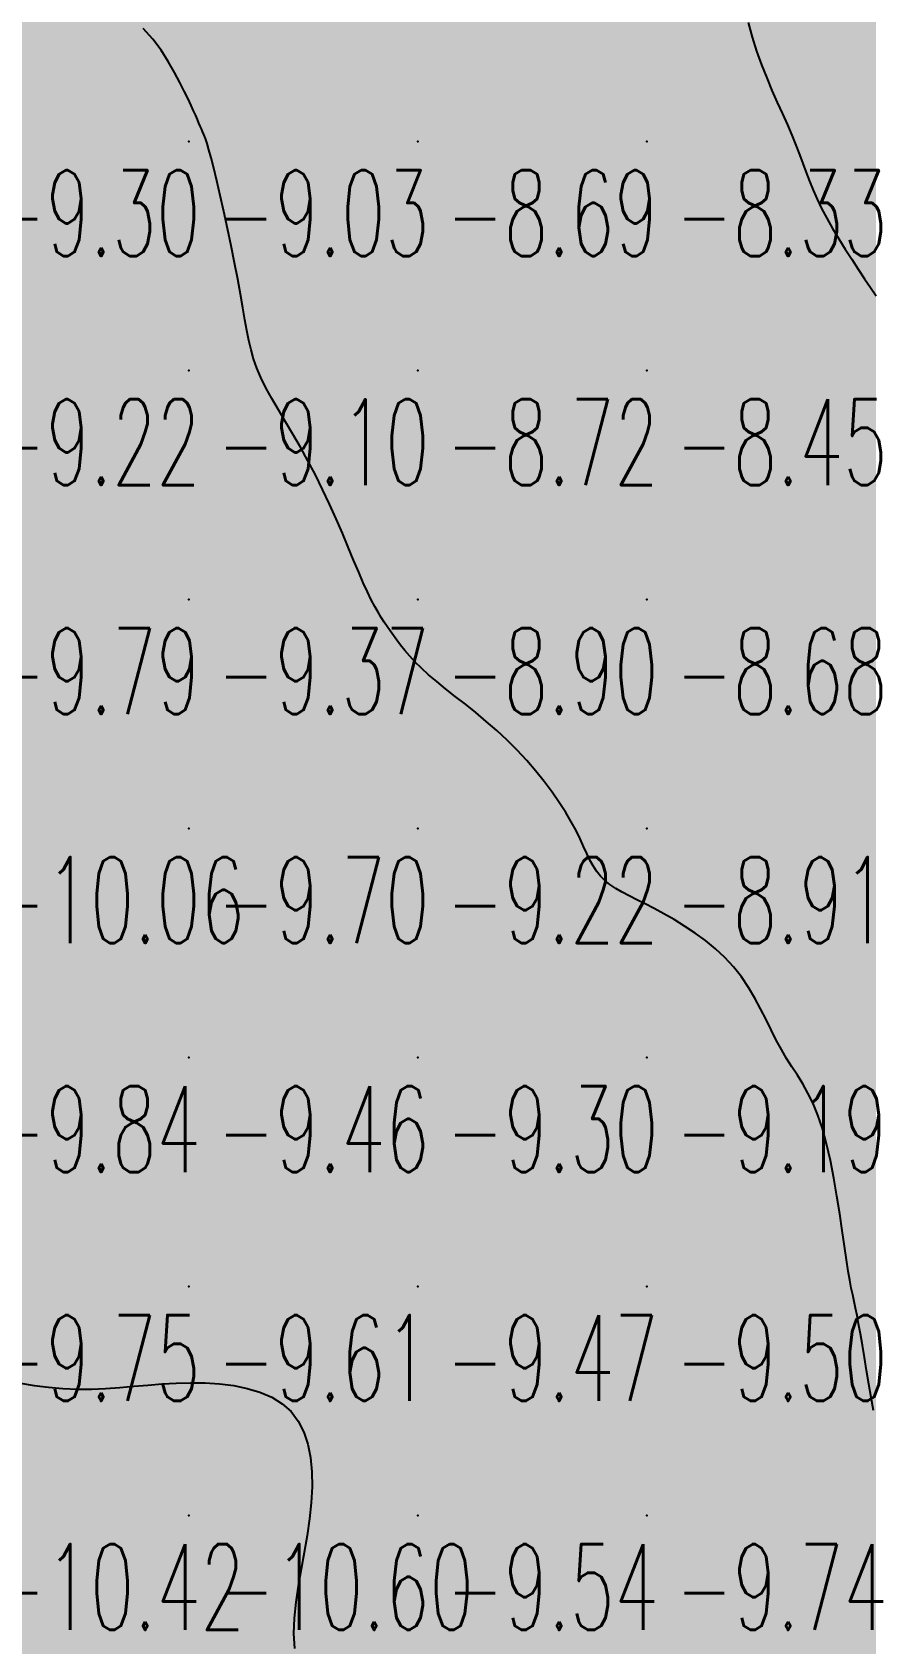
# Model space of a CAD drawing. Header units: millimetres. Extents: x 88261 to 90953, y 390274 to 392322.
# Drawn here: x 90083.4 to 90120.1, y 390591.6 to 390662 of the extents above; entities that cross this region are included whole.
import ezdxf
from ezdxf.enums import TextEntityAlignment as Align

# ---------------------------------------------------------------- set-up
doc = ezdxf.new("R2010")
doc.units = ezdxf.units.MM
doc.header["$LTSCALE"] = 25
for name, color, linetype in [('CN_03_00', 7, 'Continuous'), ('CN_04_00', 242, 'Continuous'), ('COTEAlt', 7, 'Continuous'), ('TN_COLORIAGE', 7, 'Continuous')]:
    doc.layers.add(name, color=color, linetype=linetype)
doc.styles.add('Simplex 1.0', font='Simplex.shx', dxfattribs={"width": 0.99, "height": 2.5})
doc.styles.get("Standard").update_dxf_attribs({"font": 'times.ttf'})

# ---------------------------------------------------------------- blocks, each defined once
blk = doc.blocks.new('COTE')
at = {"color": 0}
blk.add_point((0, 0), dxfattribs=at)
at = {"layer": 'COTEAlt'}
blk.add_attdef('ALT', text='', height=3.75, dxfattribs=at).set_placement((1.25, -1.25), align=Align.TOP_LEFT)

msp = doc.modelspace()

# ---------------------------------------------------------------- linework, layer by layer
at = {"layer": 'CN_03_00', "flags": 128}
for points, elevation in [([(90120.144, 390601.822), (90120.041, 390602.393), (90119.94, 390602.979), (90119.842, 390603.565), (90119.747, 390604.136), (90119.657, 390604.677), (90119.573, 390605.174), (90119.496, 390605.611), (90119.425, 390605.979), (90119.36, 390606.297), (90119.298, 390606.586), (90119.238, 390606.869), (90119.176, 390607.17), (90119.111, 390607.511), (90119.041, 390607.916), (90118.963, 390608.408), (90118.875, 390609.001), (90118.777, 390609.679), (90118.667, 390610.417), (90118.545, 390611.19), (90118.41, 390611.973), (90118.26, 390612.742), (90118.095, 390613.472), (90117.914, 390614.137), (90117.716, 390614.72), (90117.505, 390615.229), (90117.283, 390615.68), (90117.053, 390616.087), (90116.819, 390616.467), (90116.583, 390616.833), (90116.349, 390617.201), (90116.12, 390617.587), (90115.897, 390618.001), (90115.677, 390618.441), (90115.451, 390618.898), (90115.215, 390619.366), (90114.962, 390619.837), (90114.686, 390620.303), (90114.38, 390620.758), (90114.038, 390621.193), (90113.657, 390621.603), (90113.243, 390621.987), (90112.805, 390622.344), (90112.352, 390622.675), (90111.892, 390622.98), (90111.436, 390623.259), (90110.992, 390623.513), (90110.569, 390623.741), (90110.174, 390623.945), (90109.809, 390624.129), (90109.473, 390624.299), (90109.167, 390624.462), (90108.888, 390624.624), (90108.638, 390624.789), (90108.416, 390624.965), (90108.222, 390625.157), (90108.054, 390625.37), (90107.904, 390625.605), (90107.765, 390625.864), (90107.629, 390626.147), (90107.488, 390626.454), (90107.332, 390626.787), (90107.155, 390627.146), (90106.947, 390627.532), (90106.703, 390627.944), (90106.423, 390628.378), (90106.11, 390628.827), (90105.767, 390629.286), (90105.397, 390629.749), (90105.002, 390630.21), (90104.585, 390630.662), (90104.149, 390631.1), (90103.698, 390631.52), (90103.238, 390631.92), (90102.777, 390632.301), (90102.323, 390632.665), (90101.882, 390633.011), (90101.462, 390633.341), (90101.071, 390633.655), (90100.716, 390633.953), (90100.404, 390634.237), (90100.13, 390634.507), (90099.891, 390634.764), (90099.681, 390635.008), (90099.496, 390635.241), (90099.331, 390635.462), (90099.181, 390635.672), (90099.042, 390635.872), (90098.908, 390636.065), (90098.777, 390636.258), (90098.646, 390636.461), (90098.51, 390636.685), (90098.368, 390636.938), (90098.215, 390637.23), (90098.05, 390637.572), (90097.867, 390637.972), (90097.666, 390638.438), (90097.445, 390638.961), (90097.207, 390639.531), (90096.952, 390640.135), (90096.68, 390640.764), (90096.393, 390641.405), (90096.092, 390642.048), (90095.777, 390642.682), (90095.45, 390643.296), (90095.118, 390643.889), (90094.787, 390644.459), (90094.464, 390645.005), (90094.157, 390645.527), (90093.872, 390646.022), (90093.617, 390646.491), (90093.398, 390646.932), (90093.221, 390647.347), (90093.078, 390647.746), (90092.963, 390648.143), (90092.866, 390648.552), (90092.781, 390648.986), (90092.697, 390649.457), (90092.608, 390649.98), (90092.505, 390650.568), (90092.382, 390651.229), (90092.242, 390651.944), (90092.09, 390652.69), (90091.932, 390653.445), (90091.772, 390654.184), (90091.617, 390654.885), (90091.47, 390655.523), (90091.338, 390656.075), (90091.224, 390656.525), (90091.127, 390656.881), (90091.044, 390657.159), (90090.972, 390657.374), (90090.909, 390657.541), (90090.852, 390657.677), (90090.797, 390657.796), (90090.743, 390657.914), (90090.686, 390658.045), (90090.622, 390658.196), (90090.547, 390658.371), (90090.457, 390658.578), (90090.347, 390658.821), (90090.213, 390659.105), (90090.051, 390659.437), (90089.856, 390659.822), (90089.625, 390660.26), (90089.353, 390660.735), (90089.036, 390661.226), (90088.672, 390661.711), (90088.257, 390662.17)], -9), ([(90114.666, 390662.433), (90114.841, 390661.799), (90115.038, 390661.184), (90115.253, 390660.591), (90115.48, 390660.02), (90115.712, 390659.471), (90115.944, 390658.945), (90116.17, 390658.443), (90116.384, 390657.965), (90116.58, 390657.512), (90116.754, 390657.083), (90116.911, 390656.675), (90117.057, 390656.28), (90117.2, 390655.894), (90117.347, 390655.51), (90117.504, 390655.123), (90117.678, 390654.727), (90117.877, 390654.316), (90118.105, 390653.887), (90118.357, 390653.444), (90118.627, 390652.994), (90118.909, 390652.543), (90119.195, 390652.097), (90119.479, 390651.663), (90119.754, 390651.249), (90120.014, 390650.859), (90120.254, 390650.5)], -8)]:
    msp.add_lwpolyline(points, dxfattribs=dict(at, elevation=elevation))
at = {"layer": 'CN_04_00', "elevation": -10, "flags": 128}
msp.add_lwpolyline([(90082.893, 390603.012), (90083.501, 390602.915), (90084.122, 390602.837), (90084.749, 390602.784), (90085.376, 390602.757), (90085.998, 390602.76), (90086.616, 390602.786), (90087.232, 390602.828), (90087.846, 390602.88), (90088.461, 390602.933), (90089.079, 390602.982), (90089.701, 390603.019), (90090.328, 390603.037), (90090.961, 390603.029), (90091.591, 390602.989), (90092.207, 390602.912), (90092.798, 390602.792), (90093.355, 390602.624), (90093.867, 390602.402), (90094.323, 390602.121), (90094.712, 390601.776), (90095.027, 390601.362), (90095.27, 390600.885), (90095.447, 390600.352), (90095.563, 390599.769), (90095.623, 390599.144), (90095.632, 390598.484), (90095.597, 390597.796), (90095.522, 390597.086), (90095.414, 390596.362), (90095.286, 390595.63), (90095.151, 390594.896), (90095.023, 390594.168), (90094.916, 390593.451), (90094.844, 390592.753), (90094.821, 390592.079), (90094.861, 390591.436)], dxfattribs=at)
at = {"layer": 'TN_COLORIAGE', "color": 171}
for points in [[(90090.249, 390659.202, -8.878), (90087.371, 390664.361, -8.878), (90090.249, 390667.239, -8.878)], [(90090.249, 390659.202, -8.458), (90090.77, 390657.761, -8.458), (90090.249, 390667.239, -8.458), (90100.249, 390667.239, -8.458)], [(90091.129, 390657.239, -8.458), (90090.77, 390657.761, -8.458), (90100.249, 390657.239, -8.458), (90100.249, 390667.239, -8.458)], [(90100.249, 390667.239, -8.239), (90100.249, 390657.239, -8.239), (90110.249, 390667.239, -8.239)], [(90100.249, 390657.239, -8.239), (90110.249, 390657.239, -8.239), (90110.249, 390667.239, -8.239)], [(90110.249, 390657.239, -8), (90114.588, 390661.579, -8), (90110.249, 390667.239, -8), (90113.854, 390667.239, -8)], [(90114.588, 390661.579, -8.325), (90116.837, 390657.239, -8.325), (90110.249, 390657.239, -8.325)], [(90091.129, 390657.239, -8.691), (90092.742, 390649.733, -8.691), (90100.249, 390657.239, -8.691)], [(90092.934, 390647.239, -8.691), (90092.742, 390649.733, -8.691), (90100.249, 390647.239, -8.691), (90100.249, 390657.239, -8.691)], [(90100.249, 390657.239, -8.325), (90100.249, 390647.239, -8.325), (90110.249, 390657.239, -8.325)], [(90100.249, 390647.239, -8.325), (90110.249, 390647.239, -8.325), (90110.249, 390657.239, -8.325)], [(90110.249, 390647.239, -8), (90117.544, 390654.534, -8), (90110.249, 390657.239, -8), (90116.837, 390657.239, -8)], [(90110.249, 390647.239, -8), (90117.544, 390654.534, -8), (90120.249, 390647.239, -8), (90120.249, 390650.521, -8)], [(90092.934, 390647.239, -8.72), (90095.913, 390642.903, -8.72), (90100.249, 390647.239, -8.72)], [(90098.077, 390637.239, -8.72), (90095.913, 390642.903, -8.72), (90100.249, 390637.239, -8.72), (90100.249, 390647.239, -8.72)], [(90100.249, 390647.239, -8.454), (90100.249, 390637.239, -8.454), (90110.249, 390647.239, -8.454)], [(90100.249, 390637.239, -8.454), (90110.249, 390637.239, -8.454), (90110.249, 390647.239, -8.454)], [(90110.249, 390647.239, -8.082), (90110.249, 390637.239, -8.082), (90120.249, 390647.239, -8.082)], [(90110.249, 390637.239, -8.082), (90120.249, 390637.239, -8.082), (90120.249, 390647.239, -8.082)], [(90098.077, 390637.239, -8.899), (90098.981, 390635.972, -8.899), (90100.249, 390637.239, -8.899)], [(90100.249, 390634.109, -8.899), (90098.981, 390635.972, -8.899), (90100.249, 390637.239, -8.899)], [(90100.249, 390634.109, -8.677), (90104.323, 390631.313, -8.677), (90100.249, 390637.239, -8.677), (90110.249, 390637.239, -8.677)], [(90107.357, 390627.239, -8.677), (90104.323, 390631.313, -8.677), (90110.249, 390627.239, -8.677), (90110.249, 390637.239, -8.677)], [(90110.249, 390637.239, -8.367), (90110.249, 390627.239, -8.367), (90120.249, 390637.239, -8.367)], [(90110.249, 390627.239, -8.367), (90120.249, 390627.239, -8.367), (90120.249, 390637.239, -8.367)], [(90107.357, 390627.239, -8.91), (90107.932, 390624.922, -8.91), (90110.249, 390627.239, -8.91)], [(90110.249, 390624.012, -8.91), (90107.932, 390624.922, -8.91), (90110.249, 390627.239, -8.91)], [(90110.249, 390624.012, -8.742), (90114.487, 390621.477, -8.742), (90110.249, 390627.239, -8.742), (90120.249, 390627.239, -8.742)], [(90116.035, 390617.239, -8.742), (90114.487, 390621.477, -8.742), (90120.249, 390617.239, -8.742), (90120.249, 390627.239, -8.742)], [(90116.035, 390617.239, -8.862), (90118.095, 390615.086, -8.862), (90120.249, 390617.239, -8.862)], [(90119.067, 390607.239, -8.862), (90118.095, 390615.086, -8.862), (90120.249, 390607.239, -8.862), (90120.249, 390617.239, -8.862)], [(90119.067, 390607.239, -8.932), (90119.414, 390606.405, -8.932), (90120.249, 390607.239, -8.932)], [(90120.249, 390600.804, -8.932), (90119.414, 390606.405, -8.932), (90120.249, 390607.239, -8.932)]]:
    msp.add_solid(points, dxfattribs=at)
at = {"layer": 'TN_COLORIAGE', "color": 161}
for points in [[(90113.854, 390667.239, -7.576), (90114.588, 390661.579, -7.576), (90120.249, 390667.239, -7.576)], [(90116.837, 390657.239, -7.576), (90114.588, 390661.579, -7.576), (90120.249, 390657.239, -7.576), (90120.249, 390667.239, -7.576)], [(90116.837, 390657.239, -7.832), (90117.544, 390654.534, -7.832), (90120.249, 390657.239, -7.832)], [(90120.249, 390650.521, -7.832), (90117.544, 390654.534, -7.832), (90120.249, 390657.239, -7.832)]]:
    msp.add_solid(points, dxfattribs=at)
at = {"layer": 'TN_COLORIAGE', "color": 181}
for points in [[(90080.249, 390662.422, -9.302), (90087.371, 390664.361, -9.302), (90080.249, 390657.239, -9.302)], [(90080.249, 390657.239, -9), (90087.371, 390664.361, -9), (90090.249, 390657.239, -9), (90090.249, 390659.202, -9)], [(90090.77, 390657.761, -9.03), (90090.249, 390659.202, -9.03), (90090.249, 390657.239, -9.03)], [(90080.249, 390657.239, -9.03), (90080.249, 390647.239, -9.03), (90090.249, 390657.239, -9.03)], [(90080.249, 390647.239, -9.03), (90090.249, 390647.239, -9.03), (90090.249, 390657.239, -9.03)], [(90090.77, 390657.761, -9.03), (90091.129, 390657.239, -9.03), (90090.249, 390657.239, -9.03)], [(90090.249, 390647.239, -9), (90092.742, 390649.733, -9), (90090.249, 390657.239, -9), (90091.129, 390657.239, -9)], [(90092.742, 390649.733, -9.103), (90092.934, 390647.239, -9.103), (90090.249, 390647.239, -9.103)], [(90080.249, 390647.239, -9.103), (90080.249, 390637.239, -9.103), (90090.249, 390647.239, -9.103)], [(90080.249, 390637.239, -9.103), (90090.249, 390637.239, -9.103), (90090.249, 390647.239, -9.103)], [(90090.249, 390637.239, -9), (90095.913, 390642.903, -9), (90090.249, 390647.239, -9), (90092.934, 390647.239, -9)], [(90095.913, 390642.903, -9.365), (90098.077, 390637.239, -9.365), (90090.249, 390637.239, -9.365)], [(90080.249, 390629.403, -9.365), (90081.097, 390628.088, -9.365), (90080.249, 390637.239, -9.365), (90090.249, 390637.239, -9.365)], [(90081.88, 390627.239, -9.365), (90081.097, 390628.088, -9.365), (90090.249, 390627.239, -9.365), (90090.249, 390637.239, -9.365)], [(90090.249, 390627.239, -9), (90098.981, 390635.972, -9), (90090.249, 390637.239, -9), (90098.077, 390637.239, -9)], [(90090.249, 390627.239, -9), (90098.981, 390635.972, -9), (90100.249, 390627.239, -9), (90100.249, 390634.109, -9)], [(90104.323, 390631.313, -9.222), (90100.249, 390634.109, -9.222), (90100.249, 390627.239, -9.222)], [(90104.323, 390631.313, -9.222), (90107.357, 390627.239, -9.222), (90100.249, 390627.239, -9.222)], [(90080.249, 390624.549, -9.698), (90081.88, 390627.239, -9.698), (90080.249, 390617.239, -9.698), (90090.249, 390627.239, -9.698)], [(90080.249, 390617.239, -9.698), (90090.249, 390617.239, -9.698), (90090.249, 390627.239, -9.698)], [(90090.249, 390627.239, -9.222), (90090.249, 390617.239, -9.222), (90100.249, 390627.239, -9.222)], [(90090.249, 390617.239, -9.222), (90100.249, 390617.239, -9.222), (90100.249, 390627.239, -9.222)], [(90100.249, 390617.239, -9), (90107.932, 390624.922, -9), (90100.249, 390627.239, -9), (90107.357, 390627.239, -9)], [(90100.249, 390617.239, -9), (90107.932, 390624.922, -9), (90110.249, 390617.239, -9), (90110.249, 390624.012, -9)], [(90114.487, 390621.477, -9.19), (90110.249, 390624.012, -9.19), (90110.249, 390617.239, -9.19)], [(90114.487, 390621.477, -9.19), (90116.035, 390617.239, -9.19), (90110.249, 390617.239, -9.19)], [(90080.249, 390617.239, -9.46), (90080.249, 390607.239, -9.46), (90090.249, 390617.239, -9.46)], [(90080.249, 390607.239, -9.46), (90090.249, 390607.239, -9.46), (90090.249, 390617.239, -9.46)], [(90090.249, 390617.239, -9.3), (90090.249, 390607.239, -9.3), (90100.249, 390617.239, -9.3)], [(90090.249, 390607.239, -9.3), (90100.249, 390607.239, -9.3), (90100.249, 390617.239, -9.3)], [(90100.249, 390617.239, -9.19), (90100.249, 390607.239, -9.19), (90110.249, 390617.239, -9.19)], [(90100.249, 390607.239, -9.19), (90110.249, 390607.239, -9.19), (90110.249, 390617.239, -9.19)], [(90110.249, 390607.239, -9), (90118.095, 390615.086, -9), (90110.249, 390617.239, -9), (90116.035, 390617.239, -9)], [(90118.095, 390615.086, -9.504), (90119.067, 390607.239, -9.504), (90110.249, 390607.239, -9.504)], [(90080.249, 390603.505, -9.614), (90085.44, 390602.43, -9.614), (90080.249, 390607.239, -9.614), (90090.249, 390607.239, -9.614)], [(90085.44, 390602.43, -9.614), (90090.249, 390603.317, -9.614), (90090.249, 390607.239, -9.614)], [(90090.249, 390603.317, -9.467), (90095.534, 390602.524, -9.467), (90090.249, 390607.239, -9.467), (90100.249, 390607.239, -9.467)], [(90095.889, 390597.239, -9.467), (90095.534, 390602.524, -9.467), (90100.249, 390597.239, -9.467), (90100.249, 390607.239, -9.467)], [(90100.249, 390607.239, -9.504), (90100.249, 390597.239, -9.504), (90110.249, 390607.239, -9.504)], [(90100.249, 390597.239, -9.504), (90110.249, 390597.239, -9.504), (90110.249, 390607.239, -9.504)], [(90110.249, 390597.239, -9), (90119.414, 390606.405, -9), (90110.249, 390607.239, -9), (90119.067, 390607.239, -9)], [(90110.249, 390597.239, -9), (90119.414, 390606.405, -9), (90120.249, 390597.239, -9), (90120.249, 390600.804, -9)], [(90094.044, 390591.035, -9.538), (90095.889, 390597.239, -9.538), (90100.249, 390597.239, -9.538)], [(90097.103, 390587.239, -9.538), (90094.044, 390591.035, -9.538), (90100.249, 390587.239, -9.538), (90100.249, 390597.239, -9.538)], [(90100.249, 390597.239, -9.742), (90100.249, 390587.239, -9.742), (90110.249, 390597.239, -9.742)], [(90100.249, 390587.239, -9.742), (90110.249, 390587.239, -9.742), (90110.249, 390597.239, -9.742)], [(90110.249, 390597.239, -9.037), (90110.249, 390587.239, -9.037), (90120.249, 390597.239, -9.037)], [(90110.249, 390587.239, -9.037), (90120.249, 390587.239, -9.037), (90120.249, 390597.239, -9.037)]]:
    msp.add_solid(points, dxfattribs=at)
at = {"layer": 'TN_COLORIAGE', "color": 191}
for points in [[(90085.44, 390602.43, -10.416), (90080.249, 390603.505, -10.416), (90080.249, 390597.239, -10.416)], [(90090.249, 390597.239, -10), (90090.249, 390603.317, -10), (90080.249, 390597.239, -10), (90085.44, 390602.43, -10)], [(90095.534, 390602.524, -10.597), (90090.249, 390603.317, -10.597), (90090.249, 390597.239, -10.597)], [(90095.534, 390602.524, -10.597), (90095.889, 390597.239, -10.597), (90090.249, 390597.239, -10.597)], [(90080.249, 390597.239, -10.597), (90080.249, 390587.239, -10.597), (90090.249, 390597.239, -10.597)], [(90080.249, 390587.239, -10.597), (90090.249, 390587.239, -10.597), (90090.249, 390597.239, -10.597)], [(90090.249, 390597.239, -10), (90095.889, 390597.239, -10), (90090.249, 390587.239, -10), (90094.044, 390591.035, -10)]]:
    msp.add_solid(points, dxfattribs=at)

# ---------------------------------------------------------------- block references
at = {"layer": 'COTEAlt'}
ref = msp.add_blockref('COTE', (90080.249, 390657.239), dxfattribs=at)
ref.add_attrib('ALT', '-9.30', dxfattribs={"height": 3.75, "style": 'Simplex 1.0', "width": 0.6}).set_placement((90081.499, 390655.989), align=Align.TOP_LEFT)
ref = msp.add_blockref('COTE', (90090.249, 390657.239), dxfattribs=at)
ref.add_attrib('ALT', '-9.03', dxfattribs={"height": 3.75, "style": 'Simplex 1.0', "width": 0.6}).set_placement((90091.499, 390655.989), align=Align.TOP_LEFT)
ref = msp.add_blockref('COTE', (90100.249, 390657.239), dxfattribs=at)
ref.add_attrib('ALT', '-8.69', dxfattribs={"height": 3.75, "style": 'Simplex 1.0', "width": 0.6}).set_placement((90101.499, 390655.989), align=Align.TOP_LEFT)
ref = msp.add_blockref('COTE', (90110.249, 390657.239), dxfattribs=at)
ref.add_attrib('ALT', '-8.33', dxfattribs={"height": 3.75, "style": 'Simplex 1.0', "width": 0.6}).set_placement((90111.499, 390655.989), align=Align.TOP_LEFT)
ref = msp.add_blockref('COTE', (90080.249, 390647.239), dxfattribs=at)
ref.add_attrib('ALT', '-9.22', dxfattribs={"height": 3.75, "style": 'Simplex 1.0', "width": 0.6}).set_placement((90081.499, 390645.989), align=Align.TOP_LEFT)
ref = msp.add_blockref('COTE', (90090.249, 390647.239), dxfattribs=at)
ref.add_attrib('ALT', '-9.10', dxfattribs={"height": 3.75, "style": 'Simplex 1.0', "width": 0.6}).set_placement((90091.499, 390645.989), align=Align.TOP_LEFT)
ref = msp.add_blockref('COTE', (90100.249, 390647.239), dxfattribs=at)
ref.add_attrib('ALT', '-8.72', dxfattribs={"height": 3.75, "style": 'Simplex 1.0', "width": 0.6}).set_placement((90101.499, 390645.989), align=Align.TOP_LEFT)
ref = msp.add_blockref('COTE', (90110.249, 390647.239), dxfattribs=at)
ref.add_attrib('ALT', '-8.45', dxfattribs={"height": 3.75, "style": 'Simplex 1.0', "width": 0.6}).set_placement((90111.499, 390645.989), align=Align.TOP_LEFT)
ref = msp.add_blockref('COTE', (90080.249, 390637.239), dxfattribs=at)
ref.add_attrib('ALT', '-9.79', dxfattribs={"height": 3.75, "style": 'Simplex 1.0', "width": 0.6}).set_placement((90081.499, 390635.989), align=Align.TOP_LEFT)
ref = msp.add_blockref('COTE', (90090.249, 390637.239), dxfattribs=at)
ref.add_attrib('ALT', '-9.37', dxfattribs={"height": 3.75, "style": 'Simplex 1.0', "width": 0.6}).set_placement((90091.499, 390635.989), align=Align.TOP_LEFT)
ref = msp.add_blockref('COTE', (90100.249, 390637.239), dxfattribs=at)
ref.add_attrib('ALT', '-8.90', dxfattribs={"height": 3.75, "style": 'Simplex 1.0', "width": 0.6}).set_placement((90101.499, 390635.989), align=Align.TOP_LEFT)
ref = msp.add_blockref('COTE', (90110.249, 390637.239), dxfattribs=at)
ref.add_attrib('ALT', '-8.68', dxfattribs={"height": 3.75, "style": 'Simplex 1.0', "width": 0.6}).set_placement((90111.499, 390635.989), align=Align.TOP_LEFT)
ref = msp.add_blockref('COTE', (90080.249, 390627.239), dxfattribs=at)
ref.add_attrib('ALT', '-10.06', dxfattribs={"height": 3.75, "style": 'Simplex 1.0', "width": 0.6}).set_placement((90081.499, 390625.989), align=Align.TOP_LEFT)
ref = msp.add_blockref('COTE', (90090.249, 390627.239), dxfattribs=at)
ref.add_attrib('ALT', '-9.70', dxfattribs={"height": 3.75, "style": 'Simplex 1.0', "width": 0.6}).set_placement((90091.499, 390625.989), align=Align.TOP_LEFT)
ref = msp.add_blockref('COTE', (90100.249, 390627.239), dxfattribs=at)
ref.add_attrib('ALT', '-9.22', dxfattribs={"height": 3.75, "style": 'Simplex 1.0', "width": 0.6}).set_placement((90101.499, 390625.989), align=Align.TOP_LEFT)
ref = msp.add_blockref('COTE', (90110.249, 390627.239), dxfattribs=at)
ref.add_attrib('ALT', '-8.91', dxfattribs={"height": 3.75, "style": 'Simplex 1.0', "width": 0.6}).set_placement((90111.499, 390625.989), align=Align.TOP_LEFT)
ref = msp.add_blockref('COTE', (90080.249, 390617.239), dxfattribs=at)
ref.add_attrib('ALT', '-9.84', dxfattribs={"height": 3.75, "style": 'Simplex 1.0', "width": 0.6}).set_placement((90081.499, 390615.989), align=Align.TOP_LEFT)
ref = msp.add_blockref('COTE', (90090.249, 390617.239), dxfattribs=at)
ref.add_attrib('ALT', '-9.46', dxfattribs={"height": 3.75, "style": 'Simplex 1.0', "width": 0.6}).set_placement((90091.499, 390615.989), align=Align.TOP_LEFT)
ref = msp.add_blockref('COTE', (90100.249, 390617.239), dxfattribs=at)
ref.add_attrib('ALT', '-9.30', dxfattribs={"height": 3.75, "style": 'Simplex 1.0', "width": 0.6}).set_placement((90101.499, 390615.989), align=Align.TOP_LEFT)
ref = msp.add_blockref('COTE', (90110.249, 390617.239), dxfattribs=at)
ref.add_attrib('ALT', '-9.19', dxfattribs={"height": 3.75, "style": 'Simplex 1.0', "width": 0.6}).set_placement((90111.499, 390615.989), align=Align.TOP_LEFT)
ref = msp.add_blockref('COTE', (90080.249, 390607.239), dxfattribs=at)
ref.add_attrib('ALT', '-9.75', dxfattribs={"height": 3.75, "style": 'Simplex 1.0', "width": 0.6}).set_placement((90081.499, 390605.989), align=Align.TOP_LEFT)
ref = msp.add_blockref('COTE', (90090.249, 390607.239), dxfattribs=at)
ref.add_attrib('ALT', '-9.61', dxfattribs={"height": 3.75, "style": 'Simplex 1.0', "width": 0.6}).set_placement((90091.499, 390605.989), align=Align.TOP_LEFT)
ref = msp.add_blockref('COTE', (90100.249, 390607.239), dxfattribs=at)
ref.add_attrib('ALT', '-9.47', dxfattribs={"height": 3.75, "style": 'Simplex 1.0', "width": 0.6}).set_placement((90101.499, 390605.989), align=Align.TOP_LEFT)
ref = msp.add_blockref('COTE', (90110.249, 390607.239), dxfattribs=at)
ref.add_attrib('ALT', '-9.50', dxfattribs={"height": 3.75, "style": 'Simplex 1.0', "width": 0.6}).set_placement((90111.499, 390605.989), align=Align.TOP_LEFT)
ref = msp.add_blockref('COTE', (90080.249, 390597.239), dxfattribs=at)
ref.add_attrib('ALT', '-10.42', dxfattribs={"height": 3.75, "style": 'Simplex 1.0', "width": 0.6}).set_placement((90081.499, 390595.989), align=Align.TOP_LEFT)
ref = msp.add_blockref('COTE', (90090.249, 390597.239), dxfattribs=at)
ref.add_attrib('ALT', '-10.60', dxfattribs={"height": 3.75, "style": 'Simplex 1.0', "width": 0.6}).set_placement((90091.499, 390595.989), align=Align.TOP_LEFT)
ref = msp.add_blockref('COTE', (90100.249, 390597.239), dxfattribs=at)
ref.add_attrib('ALT', '-9.54', dxfattribs={"height": 3.75, "style": 'Simplex 1.0', "width": 0.6}).set_placement((90101.499, 390595.989), align=Align.TOP_LEFT)
ref = msp.add_blockref('COTE', (90110.249, 390597.239), dxfattribs=at)
ref.add_attrib('ALT', '-9.74', dxfattribs={"height": 3.75, "style": 'Simplex 1.0', "width": 0.6}).set_placement((90111.499, 390595.989), align=Align.TOP_LEFT)

doc.saveas('drawing.dxf')
